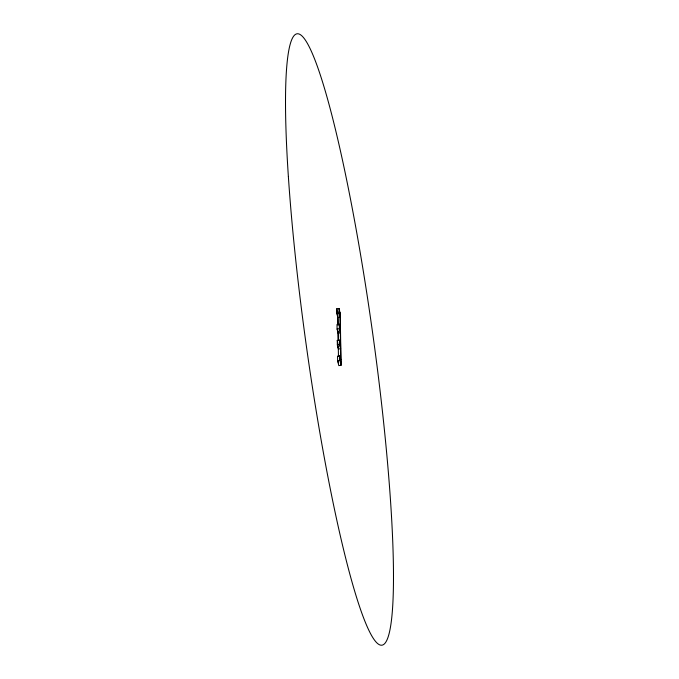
<?xml version="1.0" encoding="UTF-8"?>
<svg xmlns="http://www.w3.org/2000/svg" width="679" height="679" viewBox="0 0 679 679"><rect width="100%" height="100%" fill="white"/><g stroke="black" fill="none" stroke-linecap="round" stroke-linejoin="round"><path stroke-width="1.02" d="M338.422 362.968L337.921 360.804M339.025 308.478L339.101 313.019L340.077 317.093L337.803 317.407L336.826 313.342L336.75 308.801L339.025 308.478L340.204 313.392L341.079 365.294L338.796 365.608L337.616 360.702L337.539 356.161L339.823 355.847L340.799 359.912M336.826 313.342L339.101 313.019M339.288 324.214L337.013 324.528L337.09 329.069L338.066 333.143L340.34 332.82L339.364 328.755L339.288 324.214L340.264 328.28M337.09 329.069L339.364 328.755M339.559 340.111L339.636 344.652L340.612 348.717L338.329 349.031L337.353 344.966L337.276 340.425L339.559 340.111L340.535 344.177L339.016 344.389M337.353 344.966L339.636 344.652M337.616 360.702L339.899 360.388L339.823 355.847M337.123 311.44L337.132 313.443M337.794 331.148L337.37 328.959M337.811 343.464L337.599 343.056L337.794 345.908M337.93 346.579L338.184 347.249L338.278 346.697M336.75 308.801L337.234 310.829M337.276 340.425L337.769 342.462M339.899 360.388L341.079 365.294M337.225 314.08L337.65 315.625L337.675 314.029M338.414 360.965L338.49 361.601M340.001 312.552L340.875 364.453M337.998 318.247L338.125 325.368M338.218 331.259L338.371 340.171M337.735 313.774L337.921 324.528M338.032 331.327L338.184 340.366M338.286 346.307L338.448 356.161M339.288 311.432L339.958 315.302L339.288 311.432M339.551 327.159L340.221 331.038L339.551 327.159M339.814 343.056L340.485 346.935L339.814 343.056M340.077 358.792L340.748 362.662L340.077 358.792M288.363 176.481A308.606 33.712 82.1 0 0 380.053 644.982A308.606 33.712 82.1 0 0 350.084 197.037A308.606 33.712 82.1 0 0 288.363 176.481"/></g></svg>
